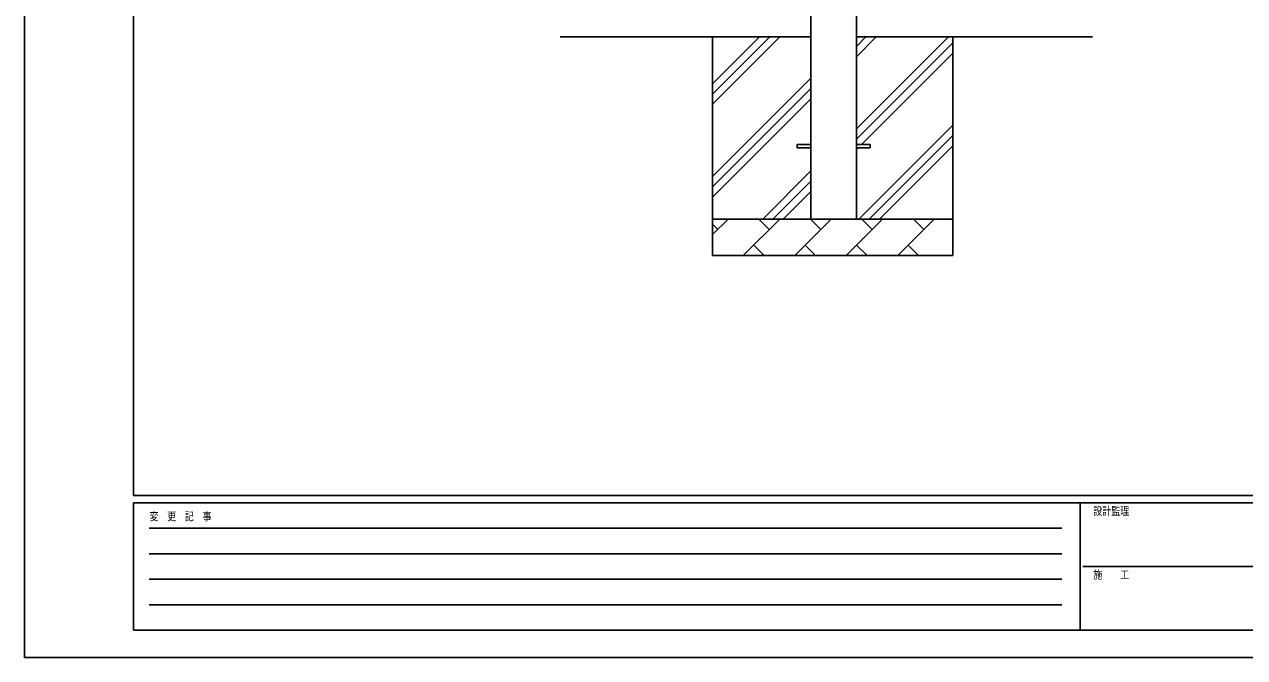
# Model space of a CAD drawing. Units: millimetres, scale not verified. Extents: x -4205 to 4205, y -2970 to 2970.
# Drawn here: x -4205 to -853, y -2970 to -1231 of the extents above; entities that cross this region are included whole.
import ezdxf
from ezdxf.enums import TextEntityAlignment as Align

# ---------------------------------------------------------------- set-up
doc = ezdxf.new("R2010")
doc.units = ezdxf.units.MM
doc.header["$LTSCALE"] = 16
for name, color, linetype in [('0-3_YKK_13', 4, 'Continuous'), ('0-4_YKK_A1', 4, 'Continuous'), ('0-6_YKK_ZWAK', 7, 'Continuous')]:
    doc.layers.add(name, color=color, linetype=linetype)
doc.styles.add('ＭＳ ゴシック', font='')
doc.styles.get('ＭＳ ゴシック').set_extended_font_data('MS Gothic')

msp = doc.modelspace()

# ---------------------------------------------------------------- linework, layer by layer
at = {"layer": '0-3_YKK_13'}
for p, q in [((-2081.72, -1561.16), (-2044.22, -1561.16)), ((-2081.72, -1570.16), (-2081.72, -1561.16)), ((-2081.72, -1570.16), (-2044.22, -1570.16)), ((-1919.22, -1561.16), (-1881.72, -1561.16)), ((-1919.22, -1570.16), (-1881.72, -1570.16)), ((-1881.72, -1570.16), (-1881.72, -1561.16))]:
    msp.add_line(p, q, dxfattribs=at)
at = {"layer": '0-4_YKK_A1'}
for p, q in [((-2044.22, -1765.66), (-2044.22, 1086.84)), ((-1919.22, 1086.84), (-1919.22, -1765.66)), ((-2732.74, -1265.66), (-2044.22, -1265.66)), ((-2314.22, -1265.66), (-2314.22, -1865.66)), ((-2314.22, -1450.71), (-2129.17, -1265.66)), ((-2314.22, -1422.43), (-2157.45, -1265.66)), ((-2314.22, -1394.14), (-2185.74, -1265.66)), ((-1919.22, -1265.66), (-1270.38, -1265.66)), ((-1919.22, -1518.26), (-1666.62, -1265.66)), ((-1919.22, -1320.27), (-1864.61, -1265.66)), ((-1919.22, -1291.99), (-1892.9, -1265.66)), ((-1654.22, -1265.66), (-1654.22, -1865.66)), ((-1919.22, -1546.54), (-1654.22, -1281.54)), ((-1905.55, -1561.16), (-1654.22, -1309.83)), ((-2314.22, -1648.7), (-2044.22, -1378.7)), ((-2314.22, -1676.99), (-2044.22, -1406.99)), ((-2314.22, -1705.27), (-2044.22, -1435.27)), ((-1912.06, -1765.66), (-1654.22, -1507.82)), ((-1883.78, -1765.66), (-1654.22, -1536.1)), ((-1919.22, -1574.83), (-1914.55, -1570.16)), ((-1855.5, -1765.66), (-1654.22, -1564.39)), ((-2176.62, -1765.66), (-2044.22, -1633.26)), ((-2148.34, -1765.66), (-2044.22, -1661.54)), ((-2120.05, -1765.66), (-2044.22, -1689.83)), ((-2314.22, -1765.66), (-1654.22, -1765.66)), ((-2314.22, -1808.55), (-2271.33, -1765.66)), ((-2229.91, -1865.66), (-2129.91, -1765.66)), ((-2158.46, -1794.21), (-2187.01, -1765.66)), ((-2088.48, -1865.66), (-1988.48, -1765.66)), ((-2017.04, -1794.21), (-2045.59, -1765.66)), ((-1947.06, -1865.66), (-1847.06, -1765.66)), ((-1875.62, -1794.21), (-1904.17, -1765.66)), ((-1805.64, -1865.66), (-1705.64, -1765.66)), ((-1734.2, -1794.21), (-1762.75, -1765.66)), ((-1657.51, -1765.66), (-1654.22, -1762.38)), ((-2299.88, -1794.21), (-2314.22, -1779.87)), ((-2201.35, -1837.11), (-2172.8, -1865.66)), ((-2059.93, -1837.11), (-2031.38, -1865.66)), ((-1918.51, -1837.11), (-1889.96, -1865.66)), ((-1777.09, -1837.11), (-1748.54, -1865.66)), ((-1654.22, -1865.66), (-2314.22, -1865.66))]:
    msp.add_line(p, q, dxfattribs=at)
at = {"layer": '0-6_YKK_ZWAK'}
for p, q in [((-3904.88, -2525), (-3904.88, 2775)), ((3895.12, -2525), (-3904.88, -2525)), ((-1304.88, -2545), (-3904.88, -2545)), ((-3904.88, -2895), (-3904.88, -2545)), ((-1304.88, -2545), (-1304.88, -2895)), ((-4.88, -2545), (-1304.88, -2545)), ((-3862.38, -2615), (-1354.88, -2615)), ((-3862.38, -2685), (-1354.88, -2685)), ((-1297.38, -2720), (-4.88, -2720)), ((-3862.38, -2755), (-1354.88, -2755)), ((-3862.38, -2825), (-1354.88, -2825)), ((-3904.88, -2895), (-1304.88, -2895)), ((-1304.88, -2895), (-4.88, -2895))]:
    msp.add_line(p, q, dxfattribs=at)
msp.add_lwpolyline([(-4204.9, -2970), (4205.1, -2970), (4205.1, 2970), (-4204.9, 2970)], close=True, dxfattribs=at)

# ---------------------------------------------------------------- texts
at = {"layer": '0-6_YKK_ZWAK', "style": 'ＭＳ ゴシック', "width": 0.8}
for s, p in [('変  更  記  事', (-3861.21, -2600)), ('設計監理', (-1268.21, -2585)), ('施\u3000\u3000工', (-1268.21, -2760))]:
    msp.add_text(s, height=21.99, dxfattribs=at).set_placement(p, align=Align.BOTTOM_LEFT)

doc.saveas('drawing.dxf')
